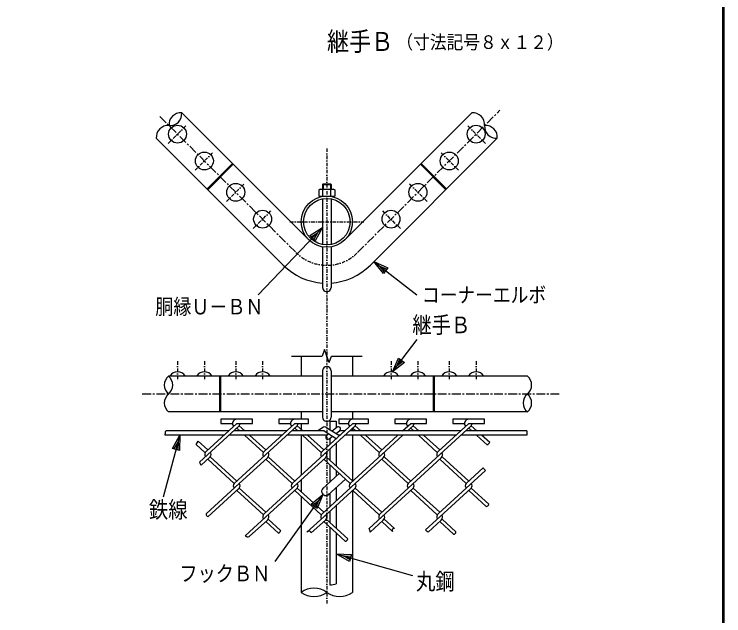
# Model space of a CAD drawing. Units: millimetres, scale not verified. Extents: x -4425 to 4425, y -3150 to 3150.
# Drawn here: x 2184 to 4200, y -1668 to 43 of the extents above; entities that cross this region are included whole.
import ezdxf
from ezdxf.enums import TextEntityAlignment as Align

# ---------------------------------------------------------------- set-up
doc = ezdxf.new("R2010")
doc.units = ezdxf.units.MM
doc.header["$LTSCALE"] = 20
doc.linetypes.add('USER1', pattern=[2, 1.25, -0.25, 0.25, -0.25])
doc.linetypes.add('USER3', pattern=[1.01, 0.5, -0.25, 0.01, -0.25])
for name, color, linetype, lineweight in [('0-0_1', 7, 'Continuous', 25), ('0-1_0', 7, 'Continuous', 25), ('0-6_WAKU', 7, 'Continuous', 25)]:
    doc.layers.add(name, color=color, linetype=linetype, lineweight=lineweight)
doc.styles.add('ＭＳ ゴシック', font='')
doc.styles.get('ＭＳ ゴシック').set_extended_font_data('MS Gothic')

# ---------------------------------------------------------------- blocks, each defined once
blk = doc.blocks.new('C12')
at = {"layer": '0-0_1', "color": 4}
blk.add_line((153319.5, 48592.6), (155746.5, 46705.2), dxfattribs=at)
blk.add_lwpolyline([(153853.7, 47911.2), (153319.5, 48592.6), (154111.5, 48242.7)], close=True, dxfattribs=at)
blk.add_lwpolyline([(153918.1, 47994.1), (153651, 48334.8), (154047, 48159.9)], dxfattribs=at)
blk = doc.blocks.new('C13')
at = {"layer": '0-0_1', "color": 4}
blk.add_line((150398.4, 50527.6), (146737.5, 46705.2), dxfattribs=at)
blk.add_lwpolyline([(149665.7, 50066.2), (150398.4, 50527.6), (149969.1, 49775.7)], close=True, dxfattribs=at)
blk.add_lwpolyline([(149741.6, 49993.6), (150107.9, 50224.3), (149893.2, 49848.3)], dxfattribs=at)
blk = doc.blocks.new('C14')
at = {"layer": '0-0_1', "color": 4}
blk.add_line((154367.5, 42310.6), (155777.8, 44157.9), dxfattribs=at)
blk.add_lwpolyline([(155044.2, 42850.8), (154367.5, 42310.6), (154710.3, 43105.7)], close=True, dxfattribs=at)
blk.add_lwpolyline([(154960.7, 42914.5), (154622.4, 42644.4), (154793.8, 43042)], dxfattribs=at)
blk = doc.blocks.new('C15')
at = {"layer": '0-0_1', "color": 4}
blk.add_line((151178.4, 31966.6), (155513.1, 30731.9), dxfattribs=at)
blk.add_lwpolyline([(151928.8, 31534.5), (151178.4, 31966.6), (152043.8, 31938.4)], close=True, dxfattribs=at)
blk.add_lwpolyline([(151957.5, 31635.5), (151582.4, 31851.5), (152015.1, 31837.4)], dxfattribs=at)
blk = doc.blocks.new('C16')
at = {"layer": '0-0_1', "color": 4}
blk.add_line((142291.6, 38717.7), (141330.9, 35185.5), dxfattribs=at)
blk.add_lwpolyline([(141868.5, 37962.3), (142291.6, 38717.7), (142273.8, 37852.1)], close=True, dxfattribs=at)
blk.add_lwpolyline([(141969.8, 37934.7), (142181.4, 38312.5), (142172.5, 37879.6)], dxfattribs=at)
blk = doc.blocks.new('C17')
at = {"layer": '0-0_1', "color": 4}
blk.add_line((150415, 35348.1), (147690, 31525.6), dxfattribs=at)
blk.add_lwpolyline([(149756.4, 34786.1), (150415, 35348.1), (150098.4, 34542.3)], close=True, dxfattribs=at)
blk.add_lwpolyline([(149841.9, 34725.1), (150171.2, 35006.1), (150012.9, 34603.2)], dxfattribs=at)

msp = doc.modelspace()

# ---------------------------------------------------------------- linework, layer by layer
at = {"layer": '0-0_1'}
for p, q in [((2659.51, -237.78), (3020.35, -598.62)), ((3123.45, -598.62), (3484.29, -237.78)), ((2587.39, -309.91), (2948.23, -670.75)), ((3195.57, -670.75), (3556.41, -309.91)), ((2731.43, -453.95), (2803.55, -381.82)), ((3412.37, -453.95), (3340.25, -381.82)), ((2733.55, -456.07), (2805.67, -383.95)), ((3410.25, -456.07), (3338.13, -383.95)), ((3059.9, -441.48), (3059.9, -454.68)), ((3061.7, -439.68), (3082.1, -439.68)), ((3082.1, -439.68), (3083.9, -441.48)), ((3083.9, -441.48), (3083.9, -454.68)), ((3053.15, -454.68), (3049.4, -456.41)), ((3049.4, -456.41), (3049.4, -474.18)), ((3060.66, -474.18), (3060.66, -456.41)), ((3083.14, -474.18), (3083.14, -456.41)), ((3049.4, -474.18), (3094.4, -474.18)), ((3059.9, -474.18), (3059.9, -475.17)), ((3059.9, -482.18), (3059.9, -611.98)), ((3083.9, -474.18), (3083.9, -475.17)), ((3083.9, -482.18), (3083.9, -611.98)), ((3059.9, -618.98), (3059.9, -733.98)), ((3083.9, -618.98), (3083.9, -733.98)), ((2999, -929.15), (2999, -986.15)), ((3144.8, -929.15), (3144.8, -986.15)), ((3059.9, -986.15), (2621.9, -986.15)), ((2767.05, -986.15), (2767.05, -1088.15)), ((2770.05, -986.15), (2770.05, -1088.15)), ((3059.9, -971.15), (3059.9, -1103.15)), ((3083.9, -971.15), (3083.9, -1103.15)), ((3641.9, -986.15), (3083.9, -986.15)), ((3373.75, -986.15), (3373.75, -1088.15)), ((3376.75, -986.15), (3376.75, -1088.15)), ((3059.9, -1088.15), (2621.9, -1088.15)), ((2999, -1088.15), (2999, -1108.7)), ((3641.9, -1088.15), (3083.9, -1088.15)), ((3144.8, -1088.15), (3144.8, -1108.7)), ((2710.13, -1230.84), (2823.14, -1127.29)), ((2728.94, -1200.42), (2815.94, -1120.7)), ((2770.94, -1120.7), (2803.94, -1120.7)), ((2839.31, -1142.11), (2823.14, -1127.29)), ((2893.72, -1200.42), (2980.71, -1120.7)), ((2898.33, -1209.38), (2987.91, -1127.29)), ((2935.71, -1120.7), (2968.71, -1120.7)), ((3004.08, -1142.11), (2987.91, -1127.29)), ((2999, -1120.7), (2999, -1137.46)), ((3058.49, -1200.42), (3145.48, -1120.7)), ((3063.1, -1209.38), (3152.68, -1127.29)), ((3080.9, -1114.35), (3080.9, -1138.36)), ((3080.9, -1114.35), (3098.9, -1114.35)), ((3098.9, -1114.35), (3098.9, -1133.46)), ((3106.48, -1120.7), (3133.48, -1120.7)), ((3168.85, -1142.11), (3152.68, -1127.29)), ((3265.25, -1120.7), (3298.26, -1120.7)), ((3286.89, -1142.11), (3310.26, -1120.7)), ((3301.27, -1142.11), (3317.45, -1127.29)), ((3333.62, -1142.11), (3317.45, -1127.29)), ((3388.03, -1200.42), (3475.03, -1120.7)), ((3392.64, -1209.38), (3482.22, -1127.29)), ((3430.03, -1120.7), (3463.02, -1120.7)), ((3498.39, -1142.11), (3482.22, -1127.29)), ((2792.57, -1142.11), (2614.4, -1142.11)), ((2957.34, -1142.11), (2806.96, -1142.11)), ((2824.92, -1142.11), (2815.94, -1133.88)), ((3064.01, -1142.11), (2971.73, -1142.11)), ((2989.69, -1142.11), (2980.71, -1133.88)), ((3062.32, -1131.12), (3045.98, -1142.11)), ((3064.01, -1142.11), (3098.88, -1163.4)), ((3068.8, -1130.98), (3107.96, -1154.88)), ((3100.99, -1131.8), (3087.55, -1142.42)), ((3098.47, -1149.09), (3108.43, -1141.22)), ((3122.12, -1142.11), (3107.3, -1142.11)), ((3451.66, -1142.11), (3136.5, -1142.11)), ((3144.8, -1134.51), (3144.8, -1142.11)), ((3154.46, -1142.11), (3145.48, -1133.88)), ((3319.24, -1142.11), (3310.26, -1133.88)), ((3640.15, -1142.11), (3466.04, -1142.11)), ((3484.01, -1142.11), (3475.03, -1133.88)), ((2779.48, -1154.11), (2612.1, -1154.11)), ((2944.25, -1154.11), (2793.87, -1154.11)), ((2891.51, -1203.13), (2838.02, -1154.11)), ((2898.33, -1196.19), (2852.41, -1154.11)), ((3072.75, -1154.11), (2958.64, -1154.11)), ((2999, -1154.11), (2999, -1268.11)), ((3056.28, -1203.13), (3002.79, -1154.11)), ((3063.1, -1196.19), (3017.18, -1154.11)), ((3077.51, -1150.35), (3071.4, -1155.18)), ((3078.84, -1164.59), (3088.43, -1157.02)), ((3080.9, -1162.97), (3080.9, -1179.88)), ((3109.02, -1154.11), (3106.7, -1154.11)), ((3438.56, -1154.11), (3123.41, -1154.11)), ((3144.8, -1154.11), (3144.8, -1285.5)), ((3221.05, -1203.13), (3167.56, -1154.11)), ((3227.87, -1196.19), (3181.95, -1154.11)), ((3223.26, -1200.42), (3273.79, -1154.11)), ((3227.87, -1209.38), (3288.18, -1154.11)), ((3385.82, -1203.13), (3332.33, -1154.11)), ((3392.64, -1196.19), (3346.72, -1154.11)), ((3640.15, -1154.11), (3452.95, -1154.11)), ((3528.07, -1182.49), (3497.1, -1154.11)), ((3534.65, -1175.34), (3511.49, -1154.11)), ((2700.19, -1181.13), (2725.93, -1204.72)), ((2706.17, -1171.15), (2733.53, -1196.22)), ((3098.9, -1176.57), (3098.9, -1242.18)), ((2898.33, -1209.38), (2808.75, -1291.46)), ((3063.1, -1209.38), (2973.52, -1291.46)), ((3080.9, -1193.06), (3080.9, -1225.69)), ((3227.87, -1209.38), (3138.29, -1291.46)), ((3392.64, -1209.38), (3303.06, -1291.46)), ((2714.36, -1239.47), (2740.38, -1215.63)), ((2733.56, -1222.56), (2808.75, -1291.46)), ((2740.38, -1215.63), (2815.94, -1284.87)), ((2902.94, -1218.33), (2823.11, -1291.49)), ((2898.33, -1222.56), (2973.52, -1291.46)), ((2905.15, -1215.63), (2980.71, -1284.87)), ((3067.71, -1218.33), (2987.88, -1291.49)), ((3063.1, -1222.56), (3138.29, -1291.46)), ((3069.92, -1215.63), (3145.48, -1284.87)), ((3232.48, -1218.33), (3152.65, -1291.49)), ((3227.87, -1222.56), (3303.06, -1291.46)), ((3234.69, -1215.63), (3310.26, -1284.87)), ((3397.25, -1218.33), (3303.09, -1304.62)), ((3392.64, -1222.56), (3467.83, -1291.46)), ((3399.46, -1215.63), (3475.03, -1284.87)), ((3080.9, -1238.87), (3080.9, -1287.19)), ((3516.64, -1246.74), (3467.83, -1291.46)), ((3059.24, -1307.04), (3107.26, -1263.03)), ((3098.9, -1255.37), (3098.9, -1270.69)), ((3522.67, -1254.4), (3467.86, -1304.62)), ((2999, -1281.3), (2999, -1314.81)), ((3075.08, -1324.32), (3124.61, -1278.93)), ((2728.94, -1377.77), (2823.11, -1291.49)), ((2733.56, -1386.73), (2823.14, -1304.64)), ((2898.33, -1373.54), (2823.14, -1304.64)), ((2893.72, -1377.77), (2987.88, -1291.49)), ((2898.33, -1386.73), (2987.91, -1304.64)), ((3063.1, -1373.54), (2987.91, -1304.64)), ((3058.49, -1377.77), (3152.65, -1291.49)), ((3063.1, -1386.73), (3152.68, -1304.64)), ((3098.9, -1302.49), (3098.9, -1340.74)), ((3227.87, -1373.54), (3152.68, -1304.64)), ((3223.26, -1377.77), (3303.09, -1304.62)), ((3227.87, -1386.73), (3317.45, -1304.64)), ((3392.64, -1373.54), (3317.45, -1304.64)), ((3388.03, -1377.77), (3467.86, -1304.62)), ((3392.64, -1386.73), (3482.22, -1304.64)), ((3532.13, -1350.38), (3482.22, -1304.64)), ((2891.51, -1380.48), (2815.94, -1311.24)), ((3056.28, -1380.48), (2980.71, -1311.24)), ((2999, -1327.99), (2999, -1601.15)), ((3080.9, -1318.99), (3080.9, -1357.23)), ((3144.8, -1311.86), (3144.8, -1601.15)), ((3221.05, -1380.48), (3145.48, -1311.24)), ((3385.82, -1380.48), (3310.26, -1311.24)), ((3525.1, -1357.12), (3475.03, -1311.24)), ((3080.9, -1370.42), (3080.9, -1403.04)), ((3098.9, -1353.92), (3098.9, -1419.54)), ((2898.33, -1386.73), (2840.21, -1439.99)), ((3063.1, -1386.73), (3015.54, -1430.31)), ((3227.87, -1386.73), (3192.05, -1419.55)), ((3392.64, -1386.73), (3352.75, -1423.28)), ((2902.94, -1395.69), (2851.62, -1442.71)), ((2898.33, -1399.91), (2935.48, -1433.96)), ((2905.15, -1392.98), (2940.74, -1425.6)), ((3067.71, -1395.69), (3027.72, -1432.33)), ((3063.1, -1399.91), (3124.12, -1455.83)), ((3069.92, -1392.98), (3131.39, -1449.31)), ((3232.48, -1395.69), (3195.45, -1429.62)), ((3227.87, -1399.91), (3258.17, -1427.68)), ((3234.69, -1392.98), (3263.8, -1419.65)), ((3397.25, -1395.69), (3359.93, -1429.88)), ((3392.64, -1399.91), (3432.03, -1436.01)), ((3399.46, -1392.98), (3438.89, -1429.11)), ((3080.9, -1416.23), (3080.9, -1579.89)), ((3098.9, -1432.72), (3098.9, -1577.11))]:
    msp.add_line(p, q, dxfattribs=at)
at = {"layer": '0-0_1', "color": 4, "linetype": 'USER1'}
for p, q in [((3159.51, -634.69), (3563.95, -230.25)), ((2597.45, -247.85), (2984.29, -634.69)), ((3732.45, -1037.15), (2543.3, -1037.15))]:
    msp.add_line(p, q, dxfattribs=at)
at = {"layer": '0-0_1', "color": 4, "linetype": 'USER3'}
for p, q in [((2621.12, -324.55), (2674.15, -271.52)), ((3522.68, -324.55), (3469.65, -271.52)), ((3071.9, -338.88), (3071.9, -796.91)), ((2697.49, -400.92), (2750.52, -347.88)), ((3446.31, -400.92), (3393.28, -347.88)), ((2786.58, -490.01), (2839.62, -436.98)), ((3357.22, -490.01), (3304.18, -436.98)), ((2862.95, -566.38), (2915.98, -513.35)), ((3280.85, -566.38), (3227.82, -513.35)), ((2966.9, -547.08), (3176.9, -547.08)), ((3071.9, -795.1), (3071.9, -1635.94)), ((2647.64, -944.15), (2647.64, -1004.15)), ((2724, -944.15), (2724, -1004.15)), ((2813.1, -944.15), (2813.1, -1004.15)), ((2889.47, -944.15), (2889.47, -1004.15)), ((3254.33, -944.15), (3254.33, -1004.15)), ((3330.7, -944.15), (3330.7, -1004.15)), ((3419.8, -944.15), (3419.8, -1004.15)), ((3496.16, -944.15), (3496.16, -1004.15))]:
    msp.add_line(p, q, dxfattribs=at)
at = {"layer": '0-0_1', "color": 4}
for p, q in [((3061.7, -439.68), (3061.7, -454.68)), ((3082.1, -439.68), (3082.1, -454.68)), ((2971.9, -929.15), (3058.22, -929.15)), ((3078.74, -947.95), (3085.58, -929.15)), ((3085.58, -929.15), (3171.9, -929.15)), ((2700.19, -1181.13), (2706.17, -1171.15))]:
    msp.add_line(p, q, dxfattribs=at)
at = {"layer": '0-0_1'}
for points in [[(3061.7, -439.68), (3059.9, -441.48), (3083.9, -441.48)], [(3053.15, -454.68), (3090.65, -454.68), (3094.4, -456.41), (3094.4, -474.18)], [(2860.94, -1108.7), (2770.94, -1108.7), (2770.94, -1120.7)], [(2815.94, -1120.7), (2860.94, -1120.7), (2860.94, -1108.7)], [(3019.71, -1108.7), (2935.71, -1108.7), (2935.71, -1120.7)], [(2980.71, -1120.7), (3019.71, -1120.7), (3019.71, -1108.7)], [(3190.48, -1108.7), (3106.48, -1108.7), (3106.48, -1120.7)], [(3145.48, -1120.7), (3190.48, -1120.7), (3190.48, -1108.7)], [(3355.25, -1108.7), (3265.25, -1108.7), (3265.25, -1120.7)], [(3310.25, -1120.7), (3355.25, -1120.7), (3355.25, -1108.7)], [(3520.03, -1108.7), (3430.03, -1108.7), (3430.03, -1120.7)], [(3475.03, -1120.7), (3520.03, -1120.7), (3520.03, -1108.7)]]:
    msp.add_lwpolyline(points, dxfattribs=at)
at = {"layer": '0-0_1', "color": 4}
msp.add_lwpolyline([(3078.74, -947.95), (3065.06, -910.36), (3058.22, -929.15)], dxfattribs=at)
at = {"layer": '0-0_1'}
for centre, radius in [((2647.64, -298.03), 25.5), ((3496.16, -298.03), 25.5), ((2724, -374.4), 25.5), ((3419.8, -374.4), 25.5), ((2813.1, -463.5), 25.5), ((3330.7, -463.5), 25.5), ((3071.9, -547.08), 72.9), ((3071.9, -547.08), 66), ((2889.47, -539.86), 25.5), ((3254.33, -539.86), 25.5)]:
    msp.add_circle(centre, radius, dxfattribs=at)
at = {"layer": '0-0_1', "color": 4}
for centre, radius, start, end in [((2656.4, -270.73), 33.09, 84.59961, 185.4032), ((2626.57, -240.9), 33.09, 264.59732, 5.40115), ((3487.4, -270.73), 33.09, 354.59729, 95.40033), ((2620.33, -306.79), 33.09, 84.59724, 185.40121), ((3553.3, -276.96), 33.09, 174.5972, 275.40039), ((3523.47, -306.79), 33.09, 354.59924, 95.40347), ((2642.99, -1011.65), 33.09, 129.59811, 230.40164), ((2600.81, -1011.65), 33.09, 309.59845, 50.40183), ((3620.81, -1011.65), 33.09, 309.59906, 50.40244), ((2642.99, -1062.65), 33.09, 129.59836, 230.40189), ((3662.99, -1062.65), 33.09, 129.59897, 230.4025), ((3620.81, -1062.65), 33.09, 309.59784, 50.40094), ((2481.74, -1122.82), 134.06, 346.50195, 351.72638), ((3617.34, -1148.11), 23.59, 345.2659, 14.7341), ((3634.85, -1274.27), 140.81, 135.36543, 139.32133), ((2742.74, -1220.22), 34.29, 198.04726, 214.15215), ((3534.63, -1238.78), 19.67, 203.85423, 232.54781), ((3523.59, -1348.5), 8.75, 279.95709, 347.58115), ((2741.11, -1377.17), 12.18, 182.81139, 231.68469), ((2995.93, -1466.13), 68.47, 143.69893, 151.97339), ((3021.24, -1433.7), 6.63, 11.87968, 149.26799), ((3165.3, -1434.2), 30.5, 8.64713, 28.70666), ((3262.34, -1424.61), 5.17, 73.6339, 216.35986), ((3376.13, -1405.02), 29.67, 217.99718, 236.92053), ((3432.48, -1429.6), 6.42, 265.93872, 4.35715), ((2848.29, -1431.39), 11.8, 226.74767, 286.3721), ((3123.03, -1447.3), 8.6, 277.30011, 346.50375), ((3035.45, -1650.51), 61.36, 53.55512, 126.44486), ((3069.95, -1449.15), 131.19, 274.78992, 282.75055), ((3035.45, -1551.79), 61.36, 233.55521, 306.44494), ((3108.35, -1551.79), 61.36, 233.55521, 306.44494)]:
    msp.add_arc(centre, radius, start, end, dxfattribs=at)
at = {"layer": '0-0_1'}
for centre, radius, start, end in [((3053.15, -471.82), 17.14, 64.02038, 90), ((3071.9, -492.02), 37.35, 72.48255, 107.51738), ((3090.65, -471.82), 17.14, 90, 115.97954), ((3071.9, -547.08), 174.9, 225.00017, 266.06592), ((3071.9, -547.08), 174.9, 273.93432, 315.00012), ((3071.9, -733.98), 12, 179.99992, 0), ((3071.9, -971.15), 12, 0, 179.99992), ((2647.64, -999.65), 25.5, 31.96536, 148.03456), ((2724, -999.65), 25.5, 31.96536, 148.03456), ((2813.1, -999.65), 25.5, 31.96536, 148.03456), ((2889.47, -999.65), 25.5, 31.96536, 148.03456), ((3254.33, -999.65), 25.5, 31.9659, 148.03403), ((3330.7, -999.65), 25.5, 31.9659, 148.03403), ((3419.8, -999.65), 25.5, 31.9659, 148.03403), ((3496.16, -999.65), 25.5, 31.9659, 148.03403), ((2815.94, -1120.7), 12, 90, 222.50017), ((2980.71, -1120.7), 12, 90, 222.50017), ((3071.9, -1103.15), 12, 179.99992, 0), ((3145.48, -1120.7), 12, 90, 222.50017), ((3310.25, -1120.7), 12, 90, 222.49869), ((3475.03, -1120.7), 12, 90, 222.49869), ((2815.94, -1120.7), 9.72, 317.50034, 0), ((2980.71, -1120.7), 9.72, 317.50034, 0), ((3145.48, -1120.7), 9.72, 317.50034, 0), ((3310.25, -1120.7), 9.72, 317.50217, 0), ((3475.03, -1120.7), 9.72, 317.50217, 0), ((3065.67, -1136.1), 6, 58.59953, 123.92401), ((3104.71, -1136.51), 6, 308.30823, 128.30817), ((3075.12, -1159.89), 6, 128.30817, 308.30823), ((2737.15, -1209.38), 12.15, 132.50044, 210.96289), ((2733.21, -1209.06), 9.72, 317.49985, 42.50015), ((2901.92, -1209.38), 12.15, 132.50081, 210.96289), ((2894.73, -1209.38), 12.15, 312.50088, 30.96329), ((3066.7, -1209.38), 12.15, 132.50081, 210.96289), ((3059.5, -1209.38), 12.15, 312.50088, 30.96329), ((3231.47, -1209.38), 12.15, 132.50044, 210.96289), ((3224.27, -1209.38), 12.15, 312.50088, 30.96329), ((3396.24, -1209.38), 12.15, 132.50081, 210.96289), ((3389.04, -1209.38), 12.15, 312.50088, 30.96329), ((2815.94, -1298.05), 9.72, 137.49977, 222.50023), ((2815.94, -1298.05), 9.72, 317.49985, 42.50015), ((2980.71, -1298.05), 9.72, 137.49977, 222.50023), ((2980.71, -1298.05), 9.72, 317.49985, 42.50015), ((3069.05, -1313.95), 12, 120.15853, 324.84174), ((3145.48, -1298.05), 9.72, 137.49977, 222.50023), ((3145.48, -1298.05), 9.72, 317.49985, 42.50015), ((3310.25, -1298.05), 9.72, 137.5016, 222.4984), ((3310.25, -1298.05), 9.72, 317.50168, 42.49832), ((3475.03, -1298.05), 9.72, 137.5016, 222.4984), ((3475.03, -1298.05), 9.72, 317.50168, 42.49832), ((2901.92, -1386.73), 12.15, 132.50081, 210.96289), ((2894.73, -1386.73), 12.15, 312.50088, 30.96329), ((3066.7, -1386.73), 12.15, 132.50081, 210.96289), ((3059.5, -1386.73), 12.15, 312.50088, 30.96329), ((3231.47, -1386.73), 12.15, 132.50081, 210.96289), ((3224.27, -1386.73), 12.15, 312.50088, 30.96329), ((3396.24, -1386.73), 12.15, 132.50081, 210.96289), ((3389.04, -1386.73), 12.15, 312.50088, 30.96329)]:
    msp.add_arc(centre, radius, start, end, dxfattribs=at)
at = {"layer": '0-0_1', "color": 4, "linetype": 'USER3'}
msp.add_arc((3071.9, -547.08), 123.9, 225.00014, 315.00024, dxfattribs=at)
at = {"layer": '0-6_WAKU'}
msp.add_lwpolyline([(-4050.02, 2925), (4199.98, 2925), (4199.98, -2925), (-4050.02, -2925)], close=True, dxfattribs=at)
for points in [[(4197.98, 2923), (4197.98, -2923), (-4048.02, -2923)], [(4195.98, 2921), (4195.98, -2921), (-4046.02, -2921)]]:
    msp.add_lwpolyline(points, dxfattribs=at)

# ---------------------------------------------------------------- block references
at = {"layer": '0-1_0', "xscale": 0.05, "yscale": 0.05}
for name in ['C13', 'C12', 'C14', 'C16', 'C17', 'C15']:
    msp.add_blockref(name, (-4460.02, -3090), dxfattribs=at)

# ---------------------------------------------------------------- texts
at = {"layer": '0-0_1', "color": 4, "style": 'ＭＳ ゴシック'}
for s, height, width, p in [('継手Ｂ', 54.12, 0.85, (3072.38, -77.92)), ('（寸法記号８ｘ１２）', 38.71, 0.9, (3269.63, -67.45)), ('コーナーエルボ', 43.47, 0.85, (3342.3, -790)), ('胴縁Ｕ－ＢＮ', 44.14, 0.85, (2584.6, -823.98)), ('継手Ｂ', 47.36, 0.85, (3314.91, -878.51)), ('鉄線', 47.36, 0.85, (2566.44, -1403.77)), ('フックＢＮ', 44.57, 0.85, (2652.91, -1583.14)), ('丸鋼', 47.36, 0.85, (3325.42, -1607.93))]:
    msp.add_text(s, height=height, dxfattribs=dict(at, width=width)).set_placement(p, align=Align.BOTTOM_LEFT)

doc.saveas('drawing.dxf')
